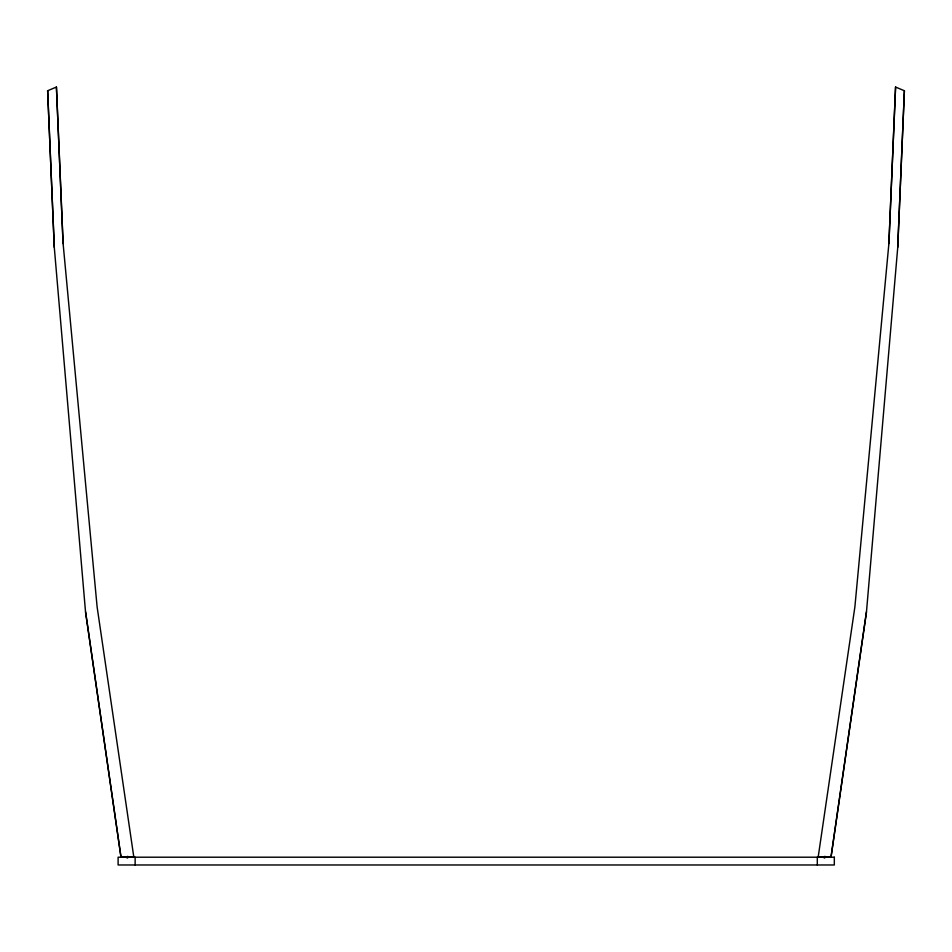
<?xml version="1.0" encoding="UTF-8"?>
<svg xmlns="http://www.w3.org/2000/svg" width="952" height="952" viewBox="0 0 952 952"><rect width="100%" height="100%" fill="white"/><g stroke="black" fill="none" stroke-linecap="round" stroke-linejoin="round"><path stroke-width="1.43" d="M888.894 243.605L895.558 87.025L904.4 90.761L897.748 247.341L866.475 611.815L831.001 857.193L818.161 857.228L854.884 606.9L888.894 243.605L895.594 87.037M897.712 247.33L904.4 90.761M831.001 857.193L866.475 611.815M47.6 90.761L56.442 87.025L63.106 243.605L97.116 606.9L133.839 857.228L120.999 857.193L85.525 611.815L54.288 247.33L47.636 90.749L54.288 247.33M85.561 611.803L120.999 857.193M56.406 87.037L63.07 243.605M817.304 857.205L817.304 864.975M135.136 857.205L135.136 864.975M126.568 856.836C127.235 860.465 129.603 854.729 126.568 856.836M823.73 856.836C824.384 860.465 826.764 854.741 823.73 856.836M834.321 857.205L118.108 857.205L118.108 864.975L834.321 864.975L834.321 857.205"/></g></svg>
